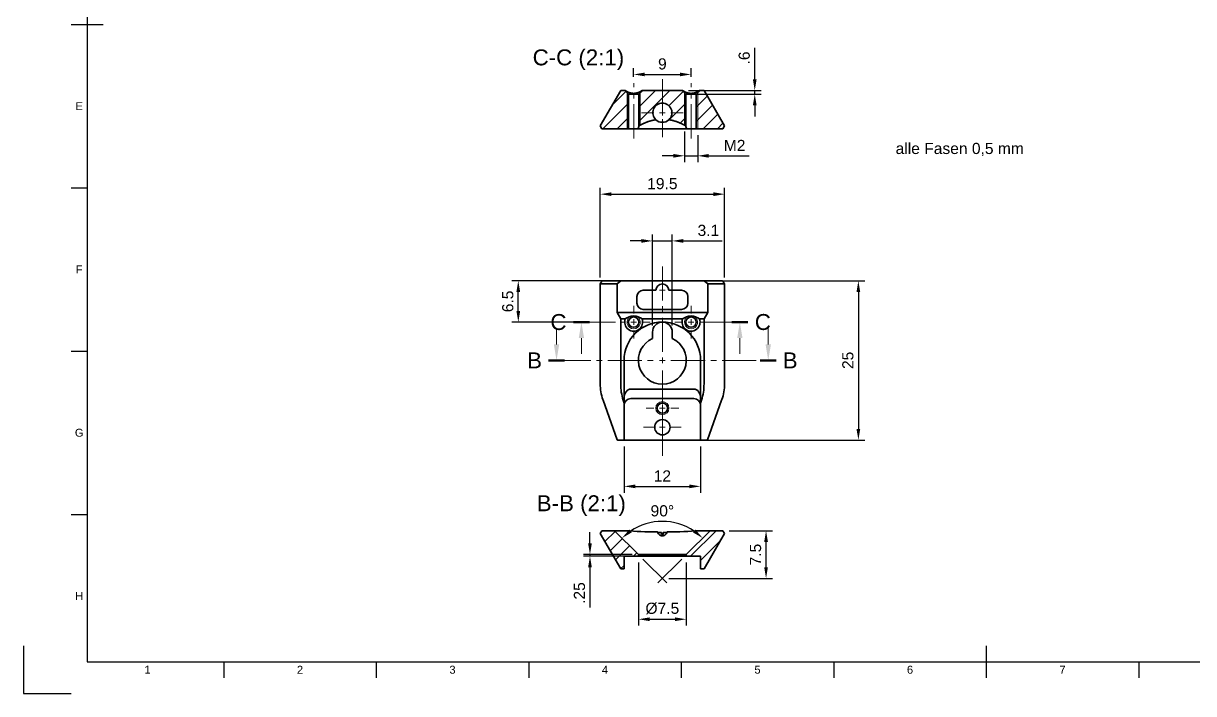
# Model space of a CAD drawing. Header units: millimetres. Extents: x 0 to 594, y 0 to 420.
# Drawn here: x 0 to 367, y 0 to 210.4 of the extents above; entities that cross this region are included whole.
import ezdxf
from ezdxf.enums import TextEntityAlignment as Align

# ---------------------------------------------------------------- set-up
doc = ezdxf.new("R2010")
doc.units = ezdxf.units.MM
doc.header["$LTSCALE"] = 0.75
doc.linetypes.add('CENTER2', pattern=[28.575, 19.05, -3.175, 3.175, -3.175])
for name, color, linetype, lineweight in [('Border', 7, 'Continuous', 25), ('Edge Extensions', 7, 'Continuous', 18), ('FD_Dimensions', 7, 'Continuous', 18), ('Hatching', 7, 'Continuous', 18), ('Notes', 7, 'Continuous', 18), ('Section Lines', 7, 'Continuous', 18), ('Smart Centers', 7, 'CENTER2', 18), ('View Labels', 7, 'Continuous', 18), ('Visible', 7, 'Continuous', 35), ('Visible Narrow', 7, 'Continuous', 18)]:
    doc.layers.add(name, color=color, linetype=linetype, lineweight=lineweight)
doc.styles.add('FusionTitle', font='arial.ttf')
doc.styles.get("Standard").update_dxf_attribs({"font": 'arial.ttf'})
doc.dimstyles.new('Dim-ISO-25', dxfattribs={"dimtxt": 3.5, "dimasz": 3.5, "dimexe": 2, "dimexo": 2, "dimgap": 1.5, "dimtad": 1, "dimzin": 12, "dimdsep": 46, "dimtxsty": 'Standard', "dimcen": 0, "dimazin": 3, "dimtp": 0.1, "dimtm": 0.1, "dimtfac": 0.714, "dimtmove": 0, "dimatfit": 3, "dimfxl": 1, "dimtzin": 12, "dimarcsym": 0})

# ---------------------------------------------------------------- blocks, each defined once
blk = doc.blocks.new('*U19')
at = {"layer": 'Smart Centers', "color": 0, "ltscale": 0.75, "transparency": 16777216}
for p, q in [((0, 2.678906), (0, 5.9)), ((-5.9, 0), (-2.678906, 0)), ((2.678906, 0), (5.9, 0)), ((0, -5.9), (0, -2.678906))]:
    blk.add_line(p, q, dxfattribs=at)
at = {"layer": 'Smart Centers', "color": 0, "linetype": 'Continuous', "ltscale": 0.75, "transparency": 16777216}
for p, q in [((-0.892969, 0), (0.892969, 0)), ((0, -0.892969), (0, 0.892969))]:
    blk.add_line(p, q, dxfattribs=at)
blk = doc.blocks.new('*U20')
at = {"layer": 'Smart Centers', "color": 0, "ltscale": 0.75, "transparency": 16777216}
for p, q in [((0, 2.678906), (0, 5.123)), ((-5.123, 0), (-2.678906, 0)), ((2.678906, 0), (5.123, 0)), ((0, -5.123), (0, -2.678906))]:
    blk.add_line(p, q, dxfattribs=at)
at = {"layer": 'Smart Centers', "color": 0, "linetype": 'Continuous', "ltscale": 0.75, "transparency": 16777216}
for p, q in [((-0.892969, 0), (0.892969, 0)), ((0, -0.892969), (0, 0.892969))]:
    blk.add_line(p, q, dxfattribs=at)
blk = doc.blocks.new('*U21')
at = {"layer": 'Smart Centers', "color": 0, "ltscale": 0.75, "transparency": 16777216}
for p, q in [((0, 2.678906), (0, 5.123)), ((-16.389768, 0), (-2.678906, 0)), ((2.678906, 0), (5.123, 0)), ((0, -5.123), (0, -2.678906))]:
    blk.add_line(p, q, dxfattribs=at)
at = {"layer": 'Smart Centers', "color": 0, "linetype": 'Continuous', "ltscale": 0.75, "transparency": 16777216}
for p, q in [((-0.892969, 0), (0.892969, 0)), ((0, -0.892969), (0, 0.892969))]:
    blk.add_line(p, q, dxfattribs=at)
blk = doc.blocks.new('*U22')
at = {"layer": 'Smart Centers', "color": 0, "ltscale": 0.75, "transparency": 16777216}
for p, q in [((0, 2.678906), (0, 5.123)), ((-5.123, 0), (-2.678906, 0)), ((2.678906, 0), (15.307568, 0)), ((0, -5.123), (0, -2.678906))]:
    blk.add_line(p, q, dxfattribs=at)
at = {"layer": 'Smart Centers', "color": 0, "linetype": 'Continuous', "ltscale": 0.75, "transparency": 16777216}
for p, q in [((-0.892969, 0), (0.892969, 0)), ((0, -0.892969), (0, 0.892969))]:
    blk.add_line(p, q, dxfattribs=at)
blk = doc.blocks.new('*U23')
at = {"layer": 'Smart Centers', "color": 0, "ltscale": 0.75, "transparency": 16777216}
for p, q in [((0, 2.678906), (0, 30.818323)), ((-33.193451, 0), (-2.678906, 0)), ((2.678906, 0), (33.211221, 0)), ((0, -29.925859), (0, -2.678906))]:
    blk.add_line(p, q, dxfattribs=at)
at = {"layer": 'Smart Centers', "color": 0, "linetype": 'Continuous', "ltscale": 0.75, "transparency": 16777216}
for p, q in [((-0.892969, 0), (0.892969, 0)), ((0, -0.892969), (0, 0.892969))]:
    blk.add_line(p, q, dxfattribs=at)
blk = doc.blocks.new('*U24')
at = {"layer": 'Smart Centers', "color": 0, "linetype": 'Continuous', "ltscale": 0.75, "transparency": 16777216}
for p, q in [((-0.892969, 0), (0.892969, 0)), ((0, -0.892969), (0, 0.892969))]:
    blk.add_line(p, q, dxfattribs=at)
blk = doc.blocks.new('*D79')
at = {"layer": 'Defpoints', "color": 0, "transparency": 16777216}
for p in [(205.048703, 53.452674), (185.408595, 51.135556), (215.408595, 51.135556), (192.908595, 43.635556), (207.908595, 43.635556)]:
    blk.add_point(p, dxfattribs=at)
at = {"layer": 'FD_Dimensions', "lineweight": -2, "transparency": 16777216}
blk.add_arc((200.408595, 36.135556), 17.928, 56.203428, 123.796572, dxfattribs=at)
at = {"layer": 'FD_Dimensions', "transparency": 16777216}
for points in [[(190.806465, 50.58327), (190.065973, 51.484815), (187.731585, 48.812566)], [(210.751217, 51.484815), (210.010725, 50.58327), (213.085605, 48.812566)]]:
    blk.add_solid(points, dxfattribs=at)
at = {"layer": 'FD_Dimensions', "color": 0, "transparency": 16777216, "insert": (200.408595, 57.350561), "char_height": 3.5, "attachment_point": 5}
blk.add_mtext('90°', dxfattribs=at)
blk = doc.blocks.new('*U32')
at = {"layer": 'Edge Extensions', "color": 0, "ltscale": 0.75, "transparency": 16777216}
for p, q in [((-6.085786, 6.085786), (1.414214, -1.414214)), ((6.085786, 6.085786), (-1.414214, -1.414214))]:
    blk.add_line(p, q, dxfattribs=at)
blk = doc.blocks.new('*D80')
at = {"layer": 'Defpoints', "color": 0, "transparency": 16777216}
for p in [(219.408595, 51.135556), (232.932367, 51.135556), (200.408595, 36.135556)]:
    blk.add_point(p, dxfattribs=at)
at = {"layer": 'FD_Dimensions', "lineweight": -2, "transparency": 16777216}
for p, q in [((221.408595, 51.135556), (234.932367, 51.135556)), ((232.932367, 39.635556), (232.932367, 47.635556)), ((202.408595, 36.135556), (234.932367, 36.135556))]:
    blk.add_line(p, q, dxfattribs=at)
at = {"layer": 'FD_Dimensions', "transparency": 16777216}
for points in [[(232.349034, 47.635556), (233.515701, 47.635556), (232.932367, 51.135556)], [(232.349034, 39.635556), (233.515701, 39.635556), (232.932367, 36.135556)]]:
    blk.add_solid(points, dxfattribs=at)
at = {"layer": 'FD_Dimensions', "color": 0, "transparency": 16777216, "insert": (229.652524, 43.635556), "char_height": 3.5, "attachment_point": 5, "rotation": 90}
blk.add_mtext('7.5', dxfattribs=at)
blk = doc.blocks.new('*D81')
at = {"layer": 'Defpoints', "color": 0, "transparency": 16777216}
for p in [(213.480392, 129.591652), (212.408595, 79.591652), (261.885172, 79.591652)]:
    blk.add_point(p, dxfattribs=at)
at = {"layer": 'FD_Dimensions', "lineweight": -2, "transparency": 16777216}
for p, q in [((215.480392, 129.591652), (263.885172, 129.591652)), ((261.885172, 126.091652), (261.885172, 83.091652)), ((214.408595, 79.591652), (263.885172, 79.591652))]:
    blk.add_line(p, q, dxfattribs=at)
at = {"layer": 'FD_Dimensions', "transparency": 16777216}
for points in [[(261.301839, 126.091652), (262.468505, 126.091652), (261.885172, 129.591652)], [(261.301839, 83.091652), (262.468505, 83.091652), (261.885172, 79.591652)]]:
    blk.add_solid(points, dxfattribs=at)
at = {"layer": 'FD_Dimensions', "color": 0, "transparency": 16777216, "insert": (258.598166, 104.591652), "char_height": 3.5, "attachment_point": 5, "rotation": 90}
blk.add_mtext('25', dxfattribs=at)
blk = doc.blocks.new('*D82')
at = {"layer": 'Defpoints', "color": 0, "transparency": 16777216}
for p in [(219.908595, 156.753515), (180.908595, 128.591652), (219.908595, 128.591652)]:
    blk.add_point(p, dxfattribs=at)
at = {"layer": 'FD_Dimensions', "lineweight": -2, "transparency": 16777216}
for p, q in [((180.908595, 130.591652), (180.908595, 158.753515)), ((219.908595, 130.591652), (219.908595, 158.753515)), ((184.408595, 156.753515), (216.408595, 156.753515))]:
    blk.add_line(p, q, dxfattribs=at)
at = {"layer": 'FD_Dimensions', "transparency": 16777216}
for points in [[(184.408595, 157.336848), (184.408595, 156.170182), (180.908595, 156.753515)], [(216.408595, 157.336848), (216.408595, 156.170182), (219.908595, 156.753515)]]:
    blk.add_solid(points, dxfattribs=at)
at = {"layer": 'FD_Dimensions', "color": 0, "transparency": 16777216, "insert": (200.408595, 160.04052), "char_height": 3.5, "attachment_point": 5}
blk.add_mtext('19.5', dxfattribs=at)
blk = doc.blocks.new('*D94')
at = {"layer": 'Defpoints', "color": 0, "transparency": 16777216}
for p in [(155.219837, 129.591652), (187.336798, 129.591652), (175.018827, 116.591652)]:
    blk.add_point(p, dxfattribs=at)
at = {"layer": 'FD_Dimensions', "lineweight": -2, "transparency": 16777216}
for p, q in [((185.336798, 129.591652), (153.219837, 129.591652)), ((155.219837, 120.091652), (155.219837, 126.091652)), ((173.018827, 116.591652), (153.219837, 116.591652))]:
    blk.add_line(p, q, dxfattribs=at)
at = {"layer": 'FD_Dimensions', "transparency": 16777216}
for points in [[(154.636504, 126.091652), (155.803171, 126.091652), (155.219837, 129.591652)], [(154.636504, 120.091652), (155.803171, 120.091652), (155.219837, 116.591652)]]:
    blk.add_solid(points, dxfattribs=at)
at = {"layer": 'FD_Dimensions', "color": 0, "transparency": 16777216, "insert": (151.932832, 123.091652), "char_height": 3.5, "attachment_point": 5, "rotation": 90}
blk.add_mtext('6.5', dxfattribs=at)
blk = doc.blocks.new('ISO_A2_SHEET')
at = {"layer": 'Border'}
for p, q in [((20, 410), (20, 10)), ((15, 210), (25, 210)), ((15, 158.75), (20, 158.75)), ((15, 107.5), (20, 107.5)), ((15, 56.25), (20, 56.25)), ((302, 15), (302, 5)), ((20, 10), (584, 10)), ((62.8335, 10), (62.8335, 5)), ((110.6668, 10), (110.6668, 5)), ((158.5001, 10), (158.5001, 5)), ((206.3334, 10), (206.3334, 5)), ((254.1667, 10), (254.1667, 5)), ((349.8333, 10), (349.8333, 5))]:
    blk.add_line(p, q, dxfattribs=at)
at = {"layer": 'Defpoints'}
for p, q in [((0, 15), (0, 0)), ((0, 0), (15, 0))]:
    blk.add_line(p, q, dxfattribs=at)
at = {"layer": 'Border', "style": 'FusionTitle'}
for s, p in [('E', (17.5, 184.375)), ('F', (17.5, 133.125)), ('G', (17.5, 81.875)), ('H', (17.5, 30.625)), ('1', (38.91685, 7.5)), ('2', (86.75015, 7.5)), ('3', (134.58345, 7.5)), ('4', (182.41675, 7.5)), ('5', (230.25005, 7.5)), ('6', (278.08335, 7.5)), ('7', (325.91665, 7.5))]:
    blk.add_text(s, height=2.5, dxfattribs=at).set_placement(p, align=Align.MIDDLE)
blk = doc.blocks.new('*U54')
at = {"layer": 'Smart Centers', "color": 0, "ltscale": 0.75, "transparency": 16777216}
blk.add_line((0, -8.671542), (0, 8.671542), dxfattribs=at)
blk = doc.blocks.new('*U55')
at = {"layer": 'Smart Centers', "color": 0, "ltscale": 0.75, "transparency": 16777216}
blk.add_line((0, -8.671542), (0, 8.671542), dxfattribs=at)
blk = doc.blocks.new('*U56')
at = {"layer": 'Smart Centers', "color": 0, "ltscale": 0.75, "transparency": 16777216}
blk.add_line((0, 9.066987), (0, -9.066987), dxfattribs=at)
blk = doc.blocks.new('*D95')
at = {"layer": 'Defpoints', "color": 0, "transparency": 16777216}
for p in [(207.334595, 178.442957), (211.482595, 177.298262), (211.482595, 168.787151)]:
    blk.add_point(p, dxfattribs=at)
at = {"layer": 'FD_Dimensions', "lineweight": -2, "transparency": 16777216}
for p, q in [((207.334595, 176.442957), (207.334595, 166.787151)), ((211.482595, 175.298262), (211.482595, 166.787151)), ((203.834595, 168.787151), (200.334595, 168.787151)), ((207.334595, 168.787151), (211.482595, 168.787151)), ((214.982595, 168.787151), (227.65415, 168.787151))]:
    blk.add_line(p, q, dxfattribs=at)
at = {"layer": 'FD_Dimensions', "transparency": 16777216}
for points in [[(203.834595, 169.370484), (203.834595, 168.203817), (207.334595, 168.787151)], [(214.982595, 169.370484), (214.982595, 168.203817), (211.482595, 168.787151)]]:
    blk.add_solid(points, dxfattribs=at)
at = {"layer": 'FD_Dimensions', "color": 0, "transparency": 16777216, "insert": (223.068372, 172.044313), "char_height": 3.5, "attachment_point": 5}
blk.add_mtext('M2', dxfattribs=at)
blk = doc.blocks.new('*D96')
at = {"layer": 'Defpoints', "color": 0, "transparency": 16777216}
for p in [(206.585595, 189.298262), (207.785595, 188.098262), (229.388324, 189.298262)]:
    blk.add_point(p, dxfattribs=at)
at = {"layer": 'FD_Dimensions', "lineweight": -2, "transparency": 16777216}
for p, q in [((229.388324, 192.798262), (229.388324, 202.707539)), ((208.585595, 189.298262), (231.388324, 189.298262)), ((209.785595, 188.098262), (231.388324, 188.098262)), ((229.388324, 188.098262), (229.388324, 189.298262)), ((229.388324, 184.598262), (229.388324, 181.098262))]:
    blk.add_line(p, q, dxfattribs=at)
at = {"layer": 'FD_Dimensions', "transparency": 16777216}
for points in [[(228.804991, 192.798262), (229.971658, 192.798262), (229.388324, 189.298262)], [(228.804991, 184.598262), (229.971658, 184.598262), (229.388324, 188.098262)]]:
    blk.add_solid(points, dxfattribs=at)
at = {"layer": 'FD_Dimensions', "color": 0, "transparency": 16777216, "insert": (226.101319, 199.502901), "char_height": 3.5, "attachment_point": 5, "rotation": 90}
blk.add_mtext('.6', dxfattribs=at)
blk = doc.blocks.new('*U59')
at = {"layer": 'Smart Centers', "color": 0, "ltscale": 0.75, "transparency": 16777216}
for p, q in [((0, 2.678906), (0, 6.5)), ((-2.678906, 0), (-6.5, 0)), ((6.5, 0), (2.678906, 0)), ((0, -6.5), (0, -2.678906))]:
    blk.add_line(p, q, dxfattribs=at)
at = {"layer": 'Smart Centers', "color": 0, "linetype": 'Continuous', "ltscale": 0.75, "transparency": 16777216}
for p, q in [((0.892969, 0), (-0.892969, 0)), ((0, -0.892969), (0, 0.892969))]:
    blk.add_line(p, q, dxfattribs=at)
blk = doc.blocks.new('*D97')
at = {"layer": 'Defpoints', "color": 0, "transparency": 16777216}
for p in [(191.408595, 191.598262), (209.408595, 194.326878), (209.408595, 191.598262)]:
    blk.add_point(p, dxfattribs=at)
at = {"layer": 'FD_Dimensions', "lineweight": -2, "transparency": 16777216}
for p, q in [((191.408595, 193.598262), (191.408595, 196.326878)), ((209.408595, 193.598262), (209.408595, 196.326878)), ((194.908595, 194.326878), (205.908595, 194.326878))]:
    blk.add_line(p, q, dxfattribs=at)
at = {"layer": 'FD_Dimensions', "transparency": 16777216}
for points in [[(194.908595, 194.910212), (194.908595, 193.743545), (191.408595, 194.326878)], [(205.908595, 194.910212), (205.908595, 193.743545), (209.408595, 194.326878)]]:
    blk.add_solid(points, dxfattribs=at)
at = {"layer": 'FD_Dimensions', "color": 0, "transparency": 16777216, "insert": (200.408595, 197.613884), "char_height": 3.5, "attachment_point": 5}
blk.add_mtext('9', dxfattribs=at)
blk = doc.blocks.new('*D98')
at = {"layer": 'Defpoints', "color": 0, "transparency": 16777216}
for p in [(192.908595, 43.135556), (207.908595, 43.135556), (207.908595, 23.336567)]:
    blk.add_point(p, dxfattribs=at)
at = {"layer": 'FD_Dimensions', "lineweight": -2, "transparency": 16777216}
for p, q in [((192.908595, 41.135556), (192.908595, 21.336567)), ((207.908595, 41.135556), (207.908595, 21.336567)), ((196.408595, 23.336567), (204.408595, 23.336567))]:
    blk.add_line(p, q, dxfattribs=at)
at = {"layer": 'FD_Dimensions', "transparency": 16777216}
for points in [[(196.408595, 23.9199), (196.408595, 22.753233), (192.908595, 23.336567)], [(204.408595, 23.9199), (204.408595, 22.753233), (207.908595, 23.336567)]]:
    blk.add_solid(points, dxfattribs=at)
at = {"layer": 'FD_Dimensions', "color": 0, "transparency": 16777216, "insert": (200.408595, 26.721457), "char_height": 3.5, "attachment_point": 5}
blk.add_mtext('%%C7.5', dxfattribs=at)
blk = doc.blocks.new('*D99')
at = {"layer": 'Defpoints', "color": 0, "transparency": 16777216}
for p in [(177.700396, 43.135556), (192.908595, 43.635556), (192.908595, 43.135556)]:
    blk.add_point(p, dxfattribs=at)
at = {"layer": 'FD_Dimensions', "lineweight": -2, "transparency": 16777216}
for p, q in [((177.700396, 47.135556), (177.700396, 50.635556)), ((190.908595, 43.635556), (175.700396, 43.635556)), ((190.908595, 43.135556), (175.700396, 43.135556)), ((177.700396, 43.635556), (177.700396, 43.135556)), ((177.700396, 39.635556), (177.700396, 26.978326))]:
    blk.add_line(p, q, dxfattribs=at)
at = {"layer": 'FD_Dimensions', "transparency": 16777216}
for points in [[(177.117063, 47.135556), (178.283729, 47.135556), (177.700396, 43.635556)], [(177.117063, 39.635556), (178.283729, 39.635556), (177.700396, 43.135556)]]:
    blk.add_solid(points, dxfattribs=at)
at = {"layer": 'FD_Dimensions', "color": 0, "transparency": 16777216, "insert": (174.413391, 31.556941), "char_height": 3.5, "attachment_point": 5, "rotation": 90}
blk.add_mtext('.25', dxfattribs=at)
blk = doc.blocks.new('*D100')
at = {"layer": 'Defpoints', "color": 0, "transparency": 16777216}
for p in [(203.508595, 142.081767), (197.308595, 113.491652), (203.508595, 113.491652)]:
    blk.add_point(p, dxfattribs=at)
at = {"layer": 'FD_Dimensions', "lineweight": -2, "transparency": 16777216}
for p, q in [((197.308595, 115.491652), (197.308595, 144.081767)), ((203.508595, 115.491652), (203.508595, 144.081767)), ((193.808595, 142.081767), (190.308595, 142.081767)), ((197.308595, 142.081767), (203.508595, 142.081767)), ((207.008595, 142.081767), (219.202661, 142.081767))]:
    blk.add_line(p, q, dxfattribs=at)
at = {"layer": 'FD_Dimensions', "transparency": 16777216}
for points in [[(193.808595, 142.6651), (193.808595, 141.498433), (197.308595, 142.081767)], [(207.008595, 142.6651), (207.008595, 141.498433), (203.508595, 142.081767)]]:
    blk.add_solid(points, dxfattribs=at)
at = {"layer": 'FD_Dimensions', "color": 0, "transparency": 16777216, "insert": (214.855628, 145.369966), "char_height": 3.5, "attachment_point": 5}
blk.add_mtext('3.1', dxfattribs=at)
blk = doc.blocks.new('*D101')
at = {"layer": 'Defpoints', "color": 0, "transparency": 16777216}
for p in [(188.408595, 79.591652), (212.408595, 79.591652), (212.408595, 65.047633)]:
    blk.add_point(p, dxfattribs=at)
at = {"layer": 'FD_Dimensions', "lineweight": -2, "transparency": 16777216}
for p, q in [((188.408595, 77.591652), (188.408595, 63.047633)), ((212.408595, 77.591652), (212.408595, 63.047633)), ((191.908595, 65.047633), (208.908595, 65.047633))]:
    blk.add_line(p, q, dxfattribs=at)
at = {"layer": 'FD_Dimensions', "transparency": 16777216}
for points in [[(191.908595, 65.630966), (191.908595, 64.4643), (188.408595, 65.047633)], [(208.908595, 65.630966), (208.908595, 64.4643), (212.408595, 65.047633)]]:
    blk.add_solid(points, dxfattribs=at)
at = {"layer": 'FD_Dimensions', "color": 0, "transparency": 16777216, "insert": (200.408595, 68.304795), "char_height": 3.5, "attachment_point": 5}
blk.add_mtext('12', dxfattribs=at)

msp = doc.modelspace()

# ---------------------------------------------------------------- hatches: boundary and pattern name
at = {"layer": 'Hatching'}
h = msp.add_hatch(dxfattribs=at)
h.set_pattern_fill('ANSI31', color=256, style=0)
h.paths.add_polyline_path([(212.232, 189.298), (211.032, 188.098), (211.032, 177.298), (219.409, 177.298), (219.909, 178.164), (213.48, 189.298)], flags=0)
edge = h.paths.add_edge_path(flags=0)
edge.add_line((194.232, 189.298), (193.032, 188.098))
edge.add_line((193.032, 188.098), (193.032, 178.212))
edge.add_spline(control_points=[(193.032, 178.212), (195.881, 179.704), (198.344, 180.122)], knot_values=[0.0721062, 0.0721062, 0.0721062, 0.3530292, 0.3530292, 0.3530292], weights=[1.0351281, 1.0979311, 1.1168983], degree=2, periodic=0)
edge.add_ellipse((200.409, 182.298), major_axis=(-2.065, -2.176), ratio=1, start_angle=86.98741, end_angle=360, ccw=False)
edge.add_spline(control_points=[(202.473, 180.122), (204.936, 179.704), (207.786, 178.212)], knot_values=[0.5961331, 0.5961331, 0.5961331, 0.8770561, 0.8770561, 0.8770561], weights=[1.1168983, 1.0979311, 1.0351281], degree=2, periodic=0)
edge.add_line((207.786, 178.212), (207.786, 188.098))
edge.add_line((207.786, 188.098), (206.586, 189.298))
edge.add_line((206.586, 189.298), (194.232, 189.298))
h.paths.add_polyline_path([(189.786, 188.098), (188.586, 189.298), (187.337, 189.298), (180.909, 178.164), (181.409, 177.298), (189.786, 177.298)], flags=0)
h = msp.add_hatch(dxfattribs=at)
h.set_pattern_fill('ANSI31', color=256, style=0)
h.paths.add_polyline_path([(185.409, 51.136), (181.409, 51.136), (180.909, 50.27), (187.337, 39.136), (188.409, 39.136), (188.409, 43.136), (192.909, 43.136), (192.909, 43.636)], flags=0)
h.paths.add_polyline_path([(207.909, 43.136), (212.409, 43.136), (212.409, 39.136), (213.48, 39.136), (219.909, 50.27), (219.409, 51.136), (215.409, 51.136), (207.909, 43.636)], flags=0)

# ---------------------------------------------------------------- linework, layer by layer
at = {"layer": 'Section Lines'}
for p, q in [((167.215, 109.592), (167.215, 114.592)), ((233.62, 109.592), (233.62, 114.592)), ((175.019, 111.592), (175.019, 106.592)), ((224.716, 111.592), (224.716, 106.592))]:
    msp.add_line(p, q, dxfattribs=at)
at = {"layer": 'Section Lines', "lineweight": 50}
for p, q in [((172.519, 116.592), (177.519, 116.592)), ((227.216, 116.592), (222.216, 116.592)), ((164.715, 104.592), (169.715, 104.592)), ((236.12, 104.592), (231.12, 104.592))]:
    msp.add_line(p, q, dxfattribs=at)
at = {"layer": 'Section Lines'}
for points in [[(174.185, 111.592), (175.019, 116.592), (175.852, 111.592)], [(223.883, 111.592), (224.716, 116.592), (225.549, 111.592)], [(168.048, 109.592), (167.215, 104.592), (166.382, 109.592)], [(234.453, 109.592), (233.62, 104.592), (232.786, 109.592)]]:
    msp.add_solid(points, dxfattribs=at)
at = {"layer": 'Visible'}
for p, q in [((187.337, 189.298), (180.909, 178.164)), ((188.586, 189.298), (187.337, 189.298)), ((189.786, 188.098), (188.586, 189.298)), ((188.769, 189.298), (188.586, 189.298)), ((189.786, 177.298), (189.786, 188.098)), ((189.786, 188.098), (193.032, 188.098)), ((194.232, 189.298), (193.032, 188.098)), ((193.032, 188.098), (193.032, 178.212)), ((194.232, 189.298), (194.049, 189.298)), ((206.586, 189.298), (194.232, 189.298)), ((207.786, 188.098), (206.586, 189.298)), ((206.769, 189.298), (206.586, 189.298)), ((207.786, 178.212), (207.786, 188.098)), ((207.786, 188.098), (211.032, 188.098)), ((212.232, 189.298), (211.032, 188.098)), ((211.032, 188.098), (211.032, 177.298)), ((212.232, 189.298), (212.049, 189.298)), ((213.48, 189.298), (212.232, 189.298)), ((219.909, 178.164), (213.48, 189.298)), ((180.909, 178.164), (181.409, 177.298)), ((181.409, 177.298), (189.786, 177.298)), ((192.758, 177.298), (189.786, 177.298)), ((208.059, 177.298), (192.758, 177.298)), ((211.032, 177.298), (208.059, 177.298)), ((211.032, 177.298), (219.409, 177.298)), ((219.409, 177.298), (219.909, 178.164))]:
    msp.add_line(p, q, dxfattribs=at)
at = {"layer": 'Visible', "extrusion": (-1e-16, -1, 2.966e-13)}
for p, q in [((181.409, 129.458), (180.909, 128.592)), ((180.909, 128.592), (186.182, 128.592)), ((180.909, 97.225), (180.909, 128.592)), ((181.563, 129.592), (181.409, 129.458)), ((187.337, 129.592), (181.563, 129.592)), ((186.182, 128.592), (187.337, 129.592)), ((186.182, 119.592), (186.182, 128.592)), ((187.337, 129.592), (213.48, 129.592)), ((213.48, 129.592), (214.635, 128.592)), ((219.254, 129.592), (213.48, 129.592)), ((214.635, 128.592), (214.635, 119.592)), ((214.635, 128.592), (219.909, 128.592)), ((219.409, 129.458), (219.254, 129.592)), ((219.909, 128.592), (219.409, 129.458)), ((219.909, 128.592), (219.909, 97.225)), ((198.409, 126.592), (194.409, 126.592)), ((206.409, 126.592), (202.409, 126.592)), ((192.409, 124.592), (192.409, 122.592)), ((208.409, 122.592), (208.409, 124.592)), ((214.635, 119.592), (186.182, 119.592)), ((186.182, 119.592), (187.337, 117.592)), ((187.337, 117.592), (188.769, 117.592)), ((187.337, 117.592), (187.337, 97.225)), ((194.049, 117.592), (206.769, 117.592)), ((194.409, 120.592), (206.409, 120.592)), ((212.049, 117.592), (213.48, 117.592)), ((213.48, 117.592), (214.635, 119.592)), ((213.48, 117.592), (213.48, 97.225)), ((197.309, 111.421), (197.309, 113.492)), ((203.509, 113.492), (203.509, 111.421)), ((188.409, 91.128), (188.409, 104.592)), ((212.409, 104.592), (212.409, 91.128)), ((210.309, 95.592), (190.509, 95.592)), ((186.284, 79.699), (181.839, 92.048)), ((188.124, 92.048), (188.409, 91.128)), ((190.509, 92.592), (210.309, 92.592)), ((212.693, 92.048), (212.409, 91.128)), ((218.978, 92.048), (214.534, 79.699)), ((188.409, 79.592), (188.409, 91.128)), ((212.409, 91.128), (212.409, 79.592)), ((186.385, 79.592), (186.284, 79.699)), ((188.409, 79.592), (186.385, 79.592)), ((212.409, 79.592), (188.409, 79.592)), ((214.433, 79.592), (212.409, 79.592)), ((214.534, 79.699), (214.433, 79.592))]:
    msp.add_line(p, q, dxfattribs=at)
at = {"layer": 'Visible', "extrusion": (0, -2.966e-13, -1)}
for p, q in [((181.409, 51.136), (180.909, 50.27)), ((180.909, 50.27), (187.337, 39.136)), ((185.409, 51.136), (181.409, 51.136)), ((192.909, 43.636), (185.409, 51.136)), ((185.409, 51.136), (189.228, 51.136)), ((200.176, 50.558), (200.176, 49.936)), ((200.642, 49.936), (200.642, 50.558)), ((215.409, 51.136), (207.909, 43.636)), ((211.589, 51.136), (215.409, 51.136)), ((213.48, 39.136), (219.909, 50.27)), ((219.409, 51.136), (215.409, 51.136)), ((219.909, 50.27), (219.409, 51.136)), ((188.409, 39.136), (188.409, 43.136)), ((188.409, 43.136), (192.909, 43.136)), ((192.909, 43.136), (192.909, 43.636)), ((192.909, 43.636), (207.909, 43.636)), ((207.909, 43.136), (192.909, 43.136)), ((207.909, 43.636), (207.909, 43.136)), ((207.909, 43.136), (212.409, 43.136)), ((212.409, 43.136), (212.409, 39.136)), ((187.337, 39.136), (188.409, 39.136)), ((212.409, 39.136), (213.48, 39.136))]:
    msp.add_line(p, q, dxfattribs=at)
at = {"layer": 'Visible', "extrusion": (0, 0, -1)}
for centre, radius in [((-191.409, 116.592), 1.623), ((-209.409, 116.592), 1.623), ((-200.409, 89.592), 1.623), ((-200.409, 83.592), 2.4)]:
    msp.add_circle(centre, radius, dxfattribs=at)
for centre, radius, start, end in [((-200.409, 182.298), 3, 313.4937, 226.5063), ((-200.409, 104.592), 12, 0, 180), ((-200.409, 113.492), 3.1, 0, 90), ((-200.409, 113.492), 3.1, 90, 180), ((-200.409, 104.592), 7.5, 114.4144, 65.5856)]:
    msp.add_arc(centre, radius, start, end, dxfattribs=at)
at = {"layer": 'Visible'}
for centre, radius, start, end in [((200.409, 182.298), 3, 226.5063, 313.4937), ((200.409, 126.592), 2, 0, 180), ((194.409, 124.592), 2, 90, 180), ((206.409, 124.592), 2, 0, 90), ((194.409, 122.592), 2, 180, 270), ((206.409, 122.592), 2, 270, 0), ((191.409, 116.592), 2.823, 159.25355, 20.74645), ((209.409, 116.592), 2.823, 159.25355, 20.74645), ((198.145, 97.226), 17.236, 180.00483, 188.37549), ((202.672, 97.226), 17.236, 351.62451, 359.99517), ((198.93, 98.275), 18.189, 191.28361, 199.24134), ((204.511, 100.208), 24.095, 199.20918, 199.79443), ((190.509, 90.492), 2.1, 90, 180), ((210.309, 90.492), 2.1, 0, 90), ((196.307, 100.208), 24.095, 340.20557, 340.79082), ((201.884, 98.275), 18.192, 340.7595, 348.71577)]:
    msp.add_arc(centre, radius, start, end, dxfattribs=at)
at = {"layer": 'Visible', "extrusion": (0, -2.966e-13, -1)}
msp.add_arc((-200.409, 51.105), 1.192, 258.72843, 281.27157, dxfattribs=at)
at = {"layer": 'Visible'}
for centre, major_axis, ratio, start_param, end_param in [((210.431, 97.225), (-23.094, 0), 0.8660254, 0, 0.2617994), ((190.509, 92.622), (0, 2.97), 0.7071068, 0, 1.5707963), ((210.309, 92.622), (0, 2.97), 0.7071068, -1.5707963, 0), ((190.386, 97.225), (23.094, 0), 0.8660254, -0.2617994, 0), ((200.409, 50.698), (1.623, 0), 0.0874887, 3.4984347, 4.5682844), ((200.409, 50.698), (1.623, 0), 0.0874887, -1.4266917, -0.3568421)]:
    msp.add_ellipse(centre, major_axis=major_axis, ratio=ratio, start_param=start_param, end_param=end_param, dxfattribs=at)
at = {"layer": 'Visible', "extrusion": (0, 4e-16, -1)}
for major_axis, start_param, end_param in [((-15.936, 0), -1.473318, -0.793187), ((15.936, 0), 0.793187, 1.473318)]:
    msp.add_ellipse((200.409, 52.133), major_axis=major_axis, ratio=0.0878254, start_param=start_param, end_param=end_param, dxfattribs=at)
at = {"layer": 'Visible'}
for points in [[(194.049, 189.298), (191.409, 187.475), (188.769, 189.298)], [(212.049, 189.298), (209.409, 187.475), (206.769, 189.298)], [(194.049, 117.592), (191.409, 119.415), (188.769, 117.592)], [(212.049, 117.592), (209.409, 119.415), (206.769, 117.592)]]:
    msp.add_open_spline(points, degree=2, dxfattribs=at)
for points, weights in [([(193.032, 178.212), (195.881, 179.704), (198.344, 180.122)], [1.03512807193, 1.09793110694, 1.11689832154]), ([(202.473, 180.122), (204.936, 179.704), (207.786, 178.212)], [1.11689832154, 1.09793110694, 1.03512807193])]:
    msp.add_rational_spline(points, weights, degree=2, dxfattribs=at)
for points, knots in [([(193.032, 178.212), (193.032, 178.142), (193.025, 178.069), (192.981, 177.794), (192.904, 177.582), (192.79, 177.357), (192.774, 177.328), (192.758, 177.298)], [0.220808059, 0.220808059, 0.220808059, 0.220808059, 0.236082641, 0.236082641, 0.277516035, 0.277516035, 0.283675546, 0.283675546, 0.283675546, 0.283675546]), ([(208.059, 177.298), (208.043, 177.328), (208.027, 177.357), (208.012, 177.386), (207.913, 177.582), (207.837, 177.794), (207.792, 178.069), (207.786, 178.142), (207.786, 178.212)], [-0.006159512, -0.006159512, -0.006159512, -0.006159512, 0, 0, 0, 0.041433394, 0.041433394, 0.056707976, 0.056707976, 0.056707976, 0.056707976]), ([(201.96, 50.74), (201.929, 50.639), (201.889, 50.538), (201.735, 50.237), (201.589, 50.047), (201.286, 49.789), (201.132, 49.69), (200.787, 49.551), (200.595, 49.513), (200.222, 49.513), (200.03, 49.551), (199.685, 49.69), (199.531, 49.789), (199.229, 50.047), (199.082, 50.237), (198.928, 50.538), (198.888, 50.639), (198.858, 50.74)], [0.02108013, 0.02108013, 0.02108013, 0.02108013, 0.04143339, 0.04143339, 0.08286679, 0.08286679, 0.1108124, 0.1108124, 0.13875802, 0.13875802, 0.16670363, 0.16670363, 0.19464925, 0.19464925, 0.23608264, 0.23608264, 0.2564359, 0.2564359, 0.2564359, 0.2564359])]:
    msp.add_open_spline(points, degree=3, knots=knots, dxfattribs=at)
at = {"layer": 'Visible Narrow'}
for p, q in [((189.335, 188.549), (189.335, 177.298)), ((193.483, 178.443), (193.483, 188.549)), ((207.335, 188.549), (207.335, 178.443)), ((211.483, 177.298), (211.483, 188.549))]:
    msp.add_line(p, q, dxfattribs=at)
at = {"layer": 'Visible Narrow', "extrusion": (0, 0, -1)}
msp.add_circle((-200.409, 89.592), 2.074, dxfattribs=at)
at = {"layer": 'Visible Narrow'}
for centre, start, end in [((191.409, 116.592), 122.50997, 57.49003), ((191.409, 116.592), 57.49003, 122.50997), ((209.409, 116.592), 122.50997, 57.49003), ((209.409, 116.592), 57.49003, 122.50997)]:
    msp.add_arc(centre, 2.074, start, end, dxfattribs=at)

# ---------------------------------------------------------------- block references
at = {"layer": 'Border'}
msp.add_blockref('ISO_A2_SHEET', (0, 0), dxfattribs=at)
at = {"layer": 'Edge Extensions', "ltscale": 0.75}
msp.add_blockref('*U32', (200.409, 36.136), dxfattribs=at)
at = {"layer": 'Smart Centers', "ltscale": 0.75}
for name, p in [('*U54', (191.409, 182.927)), ('*U56', (200.409, 183.731)), ('*U55', (209.409, 182.927)), ('*U59', (200.409, 182.298)), ('*U23', (200.409, 104.592)), ('*U24', (200.409, 126.592)), ('*U21', (191.409, 116.592)), ('*U22', (209.409, 116.592)), ('*U20', (200.409, 89.592)), ('*U19', (200.409, 83.592))]:
    msp.add_blockref(name, p, dxfattribs=at)

# ---------------------------------------------------------------- texts
at = {"layer": 'Notes', "insert": (273.578, 172.85), "char_height": 3.5, "attachment_point": 1}
msp.add_mtext_dynamic_manual_height_columns('alle Fasen 0,5 mm', width=72.17911, gutter_width=17.5, heights=[0], dxfattribs=at)
at = {"layer": 'Section Lines', "char_height": 5, "attachment_point": 5}
for s, insert in [('C', (167.809, 116.592)), ('C', (231.926, 116.592)), ('B', (160.327, 104.592)), ('B', (240.508, 104.592))]:
    msp.add_mtext(s, dxfattribs=dict(at, insert=insert))
at = {"layer": 'View Labels', "char_height": 5, "attachment_point": 8}
for s, insert, width in [('C-C (2:1)', (174.083, 195.682), 30.61733), ('B-B (2:1)', (174.993, 55.741), 29.68281)]:
    msp.add_mtext(s, dxfattribs=dict(at, insert=insert, width=width))

# ---------------------------------------------------------------- dimensions: what is measured, and where the dimension line sits
at = {"layer": 'FD_Dimensions'}
for base, p1, p2, angle, picture, middle in [((229.388, 189.298), (207.786, 188.098), (206.586, 189.298), 270, '*D96', (226.101, 199.503)), ((209.409, 194.327), (191.409, 191.598), (209.409, 191.598), 180, '*D97', (200.409, 197.614)), ((219.909, 156.754), (180.909, 128.592), (219.909, 128.592), 180, '*D82', (200.409, 160.041)), ((203.509, 142.082), (197.309, 113.492), (203.509, 113.492), 180, '*D100', (214.856, 145.37)), ((155.22, 129.592), (175.019, 116.592), (187.337, 129.592), 90, '*D94', (151.933, 123.092)), ((261.885, 79.592), (213.48, 129.592), (212.409, 79.592), 90, '*D81', (258.598, 104.592)), ((212.409, 65.048), (188.409, 79.592), (212.409, 79.592), 180, '*D101', (200.409, 68.305)), ((177.7, 43.136), (192.909, 43.636), (192.909, 43.136), 90, '*D99', (174.413, 31.557)), ((232.932, 51.136), (200.409, 36.136), (219.409, 51.136), 270, '*D80', (229.653, 43.636))]:
    dim = msp.add_linear_dim(base=base, p1=p1, p2=p2, angle=angle, dimstyle='Dim-ISO-25', override={"dimlfac": 0.5, "dimclrd": 256, "dimclre": 256}, dxfattribs=at)
    dim.commit()
    dim.dimension.update_dxf_attribs({"geometry": picture, "text_midpoint": middle})
dim = msp.add_linear_dim(base=(211.483, 168.787), p1=(207.335, 178.443), p2=(211.483, 177.298), text='M2', dimstyle='Dim-ISO-25', override={"dimlfac": 0.5, "dimclrd": 256, "dimclre": 256}, dxfattribs=at)
dim.commit()
dim.dimension.update_dxf_attribs({"geometry": '*D95', "text_midpoint": (223.068, 172.044)})
dim = msp.add_angular_dim_2l(base=(205.049, 53.453), line1=((215.409, 51.136), (207.909, 43.636)), line2=((192.909, 43.636), (185.409, 51.136)), dimstyle='Dim-ISO-25', override={"dimlfac": 0.5, "dimpost": '', "dimclrd": 256, "dimclre": 256}, dxfattribs=at)
dim.commit()
dim.dimension.update_dxf_attribs({"geometry": '*D79', "text_midpoint": (200.409, 57.351)})
dim = msp.add_aligned_dim(p1=(192.909, 43.136), p2=(207.909, 43.136), distance=-19.799, text='%%C<>', dimstyle='Dim-ISO-25', override={"dimlfac": 0.5, "dimclrd": 256, "dimclre": 256}, dxfattribs=at)
dim.commit()
dim.dimension.update_dxf_attribs({"geometry": '*D98', "text_midpoint": (200.409, 26.721)})

doc.saveas('drawing.dxf')
